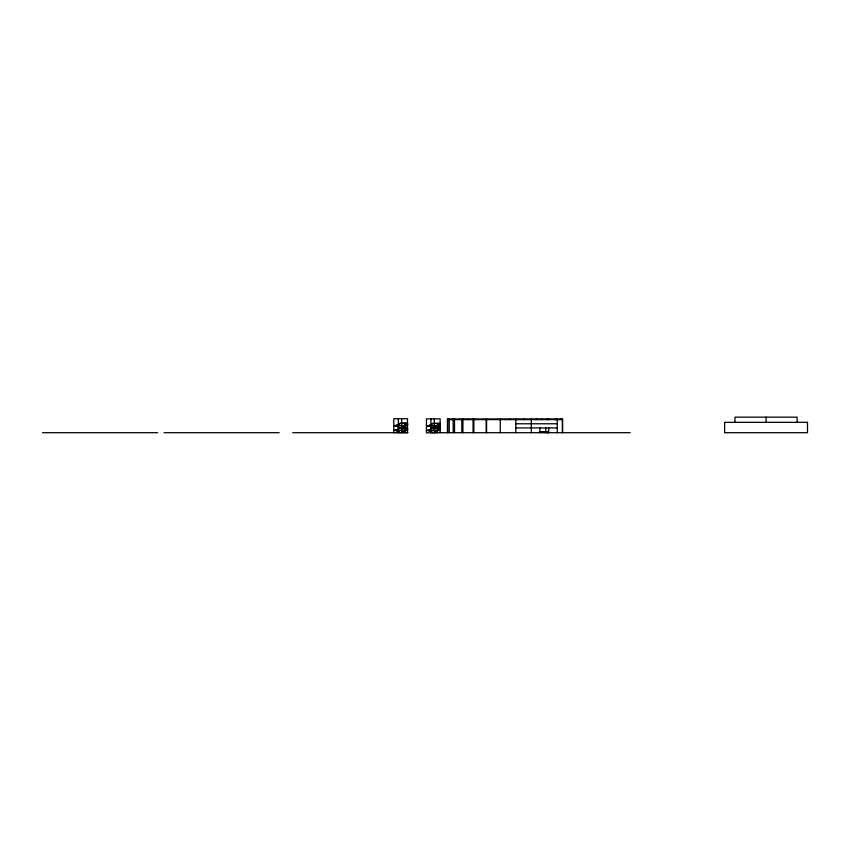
<?xml version="1.0" encoding="UTF-8"?>
<svg xmlns="http://www.w3.org/2000/svg" width="850" height="850" viewBox="0 0 850 850"><rect width="100%" height="100%" fill="white"/><g stroke="black" fill="none" stroke-linecap="round" stroke-linejoin="round"><path stroke-width="1.27" d="M407.511 423.364L400.552 423.364L395.888 425.701L400.244 423.215L407.511 423.215M440.13 423.523L433.171 423.523L428.517 425.85L431.003 424.458M447.44 419.634L557.239 419.634M557.409 419.634L562.636 419.634M440.13 423.364L432.862 423.364L431.003 424.299M404.919 423.523L407.511 423.523M404.919 423.683L407.511 423.683M437.538 423.683L440.13 423.683M515.801 423.778L557.239 423.778M404.919 423.831L407.511 423.991M437.538 423.831L440.13 423.991M404.919 424.15L407.511 424.15M437.538 424.15L440.13 424.15M404.919 424.299L407.511 424.299M437.538 424.299L440.13 424.299M404.919 424.458L407.511 424.458M437.538 424.458L440.13 424.458M404.919 424.607L407.511 424.607M437.538 424.607L440.13 424.607M404.919 424.766L407.511 424.766M437.538 424.766L440.13 424.766M404.919 424.926L407.511 424.926M437.538 424.926L440.13 424.926M404.919 425.234L407.511 425.074M437.538 425.074L440.13 425.234M404.919 425.393L407.511 425.393M437.538 425.393L440.13 425.393M393.816 425.542L407.511 425.542M437.538 425.542L440.13 425.542M393.816 425.701L407.511 425.701M426.445 425.701L440.13 425.701M402.178 425.85L404.759 425.85M426.445 425.85L440.13 425.85M402.178 426.009L404.759 426.009M434.796 426.009L437.389 426.009M402.178 426.169L404.759 426.169M434.796 426.169L437.389 426.169M402.178 426.477L404.759 426.477M434.796 426.477L437.389 426.317M402.178 426.636L404.759 426.636M434.796 426.636L437.389 426.636M402.178 426.785L404.759 426.785M434.796 426.785L437.389 426.785M402.178 426.944L404.759 426.944M431.003 426.944L428.825 425.85M434.796 426.944L437.389 426.944M402.178 427.093L404.759 427.093M431.003 427.093L432.862 428.188L428.198 425.701M434.796 427.093L437.389 427.093M402.178 427.252L404.759 427.252M434.796 427.252L437.389 427.252M402.178 427.412L404.759 427.412M434.796 427.412L437.389 427.412M402.178 427.561L404.759 427.72M434.796 427.72L437.389 427.561M400.244 427.879L407.511 427.879M434.796 427.879L437.389 427.879M407.511 428.028L399.936 428.028L395.888 430.366L400.552 427.879M432.862 428.028L440.13 428.028M515.801 427.922L557.239 427.922M404.919 428.188L407.511 428.188M440.13 428.188L432.554 428.188L428.825 430.206M404.919 428.336L407.511 428.336M437.538 428.336L440.13 428.336M404.919 428.496L407.511 428.496M437.538 428.496L440.13 428.496M404.919 428.655L407.511 428.655M437.538 428.655L440.13 428.655M404.919 428.804L407.511 428.804M437.538 428.804L440.13 428.804M404.919 428.963L407.511 429.123M437.538 428.963L440.13 429.123M404.919 429.271L407.511 429.271M437.538 429.271L440.13 429.271M404.919 429.431L407.511 429.431M437.538 429.431L440.13 429.431M404.919 429.579L407.511 429.579M437.538 429.579L440.13 429.579M404.919 429.739L407.511 429.739M437.538 429.739L440.13 429.739M404.919 429.898L407.511 429.898M437.538 429.898L440.13 429.898M404.919 430.047L407.511 430.047M437.538 430.047L440.13 430.047M393.816 430.206L407.511 430.206M426.445 430.366L440.13 430.206M402.178 430.514L404.759 430.514M426.445 430.514L440.13 430.514M402.178 430.674L404.759 430.674M434.796 430.674L437.389 430.674M402.178 430.822L404.759 430.822M434.796 430.822L437.389 430.822M402.178 430.982L404.759 430.982M434.796 430.982L437.389 430.982M402.178 431.141L404.759 431.141M434.796 431.141L437.389 431.141M402.178 431.29L404.759 431.29M434.796 431.29L437.389 431.29M402.178 431.609L404.759 431.449M431.003 431.609L428.825 430.514M434.796 431.449L437.389 431.609M402.178 431.757L404.759 431.757M431.003 431.757L432.862 432.692M434.796 431.757L437.389 431.757M402.178 431.917L404.759 431.917M434.796 431.917L437.389 431.917M402.178 432.066L404.759 432.066M434.796 432.066L437.389 432.066M539.24 432.066L548.027 432.225M402.178 432.225L404.759 432.225M434.796 432.225L437.389 432.225M539.24 432.225L548.25 432.384M402.178 432.384L404.759 432.384M434.796 432.384L437.389 432.384M393.816 432.533L407.511 432.533M434.796 432.533L437.389 432.533M548.686 432.533L539.676 432.384M42.5 432.692L157.707 432.692M163.997 432.692L279.204 432.692M292.687 432.692L407.894 432.692M440.13 432.692L426.445 432.852L426.445 418.859L440.13 418.859L440.13 432.852M441.001 432.692L630.232 432.692M432.554 432.692L428.198 430.366M399.936 432.533L395.579 430.206M797.141 422.333L797.141 417.148L734.984 417.148L734.984 422.333M766.062 417.148L766.062 422.333M562.636 432.692L562.636 418.912L447.44 418.912L447.44 432.692M562.339 418.912L562.339 432.692M560.841 418.912L560.841 419.634M557.239 418.912L557.239 432.692M556.909 418.912L556.909 419.634M555.56 418.912L555.56 419.634M548.686 427.922L548.686 432.692M548.463 432.533L539.463 432.225M548.261 418.912L548.261 419.634M547.166 418.912L547.166 419.634M545.753 427.922L545.753 432.066M541.705 418.912L541.705 419.634M539.899 427.922L539.899 432.692M536.998 418.912L536.998 419.634M536.222 418.912L536.222 419.634M531.346 418.912L531.346 432.692M523.887 418.912L523.887 419.634M523.483 418.912L523.483 419.634M515.801 418.912L515.801 432.692M509.809 418.912L509.809 419.634M500.267 418.912L500.267 432.692M486.593 418.912L486.593 432.692M486.189 418.912L486.189 432.692M473.854 418.912L473.854 432.692M473.078 418.912L473.078 432.692M468.371 418.912L468.371 419.634M462.91 418.912L462.91 432.692M461.816 418.912L461.816 432.692M454.516 418.912L454.516 432.692M453.167 418.912L453.167 432.692M449.236 418.912L449.236 432.692M447.737 418.912L447.737 432.692M437.538 423.364L437.538 425.85M437.538 428.028L437.538 430.514M437.389 425.701L437.389 428.188M437.389 430.366L437.389 432.692M434.796 425.701L434.796 428.188M434.796 430.366L434.796 432.692M434.318 418.859L434.318 432.852M433.171 428.028L428.517 430.206M430.961 418.859L430.961 432.852M407.511 432.692L407.511 418.71L393.816 418.71L393.816 432.692M404.919 423.215L404.759 432.533M402.178 425.542L402.178 428.028M402.178 430.206L402.178 432.533M401.689 418.71L401.689 432.692M400.244 432.533L396.206 430.366M398.342 418.71L398.342 432.692M396.206 425.701L400.244 428.028L395.579 425.542M807.5 422.333L724.625 422.333L724.625 432.692L807.5 432.692L807.5 422.333"/></g></svg>
